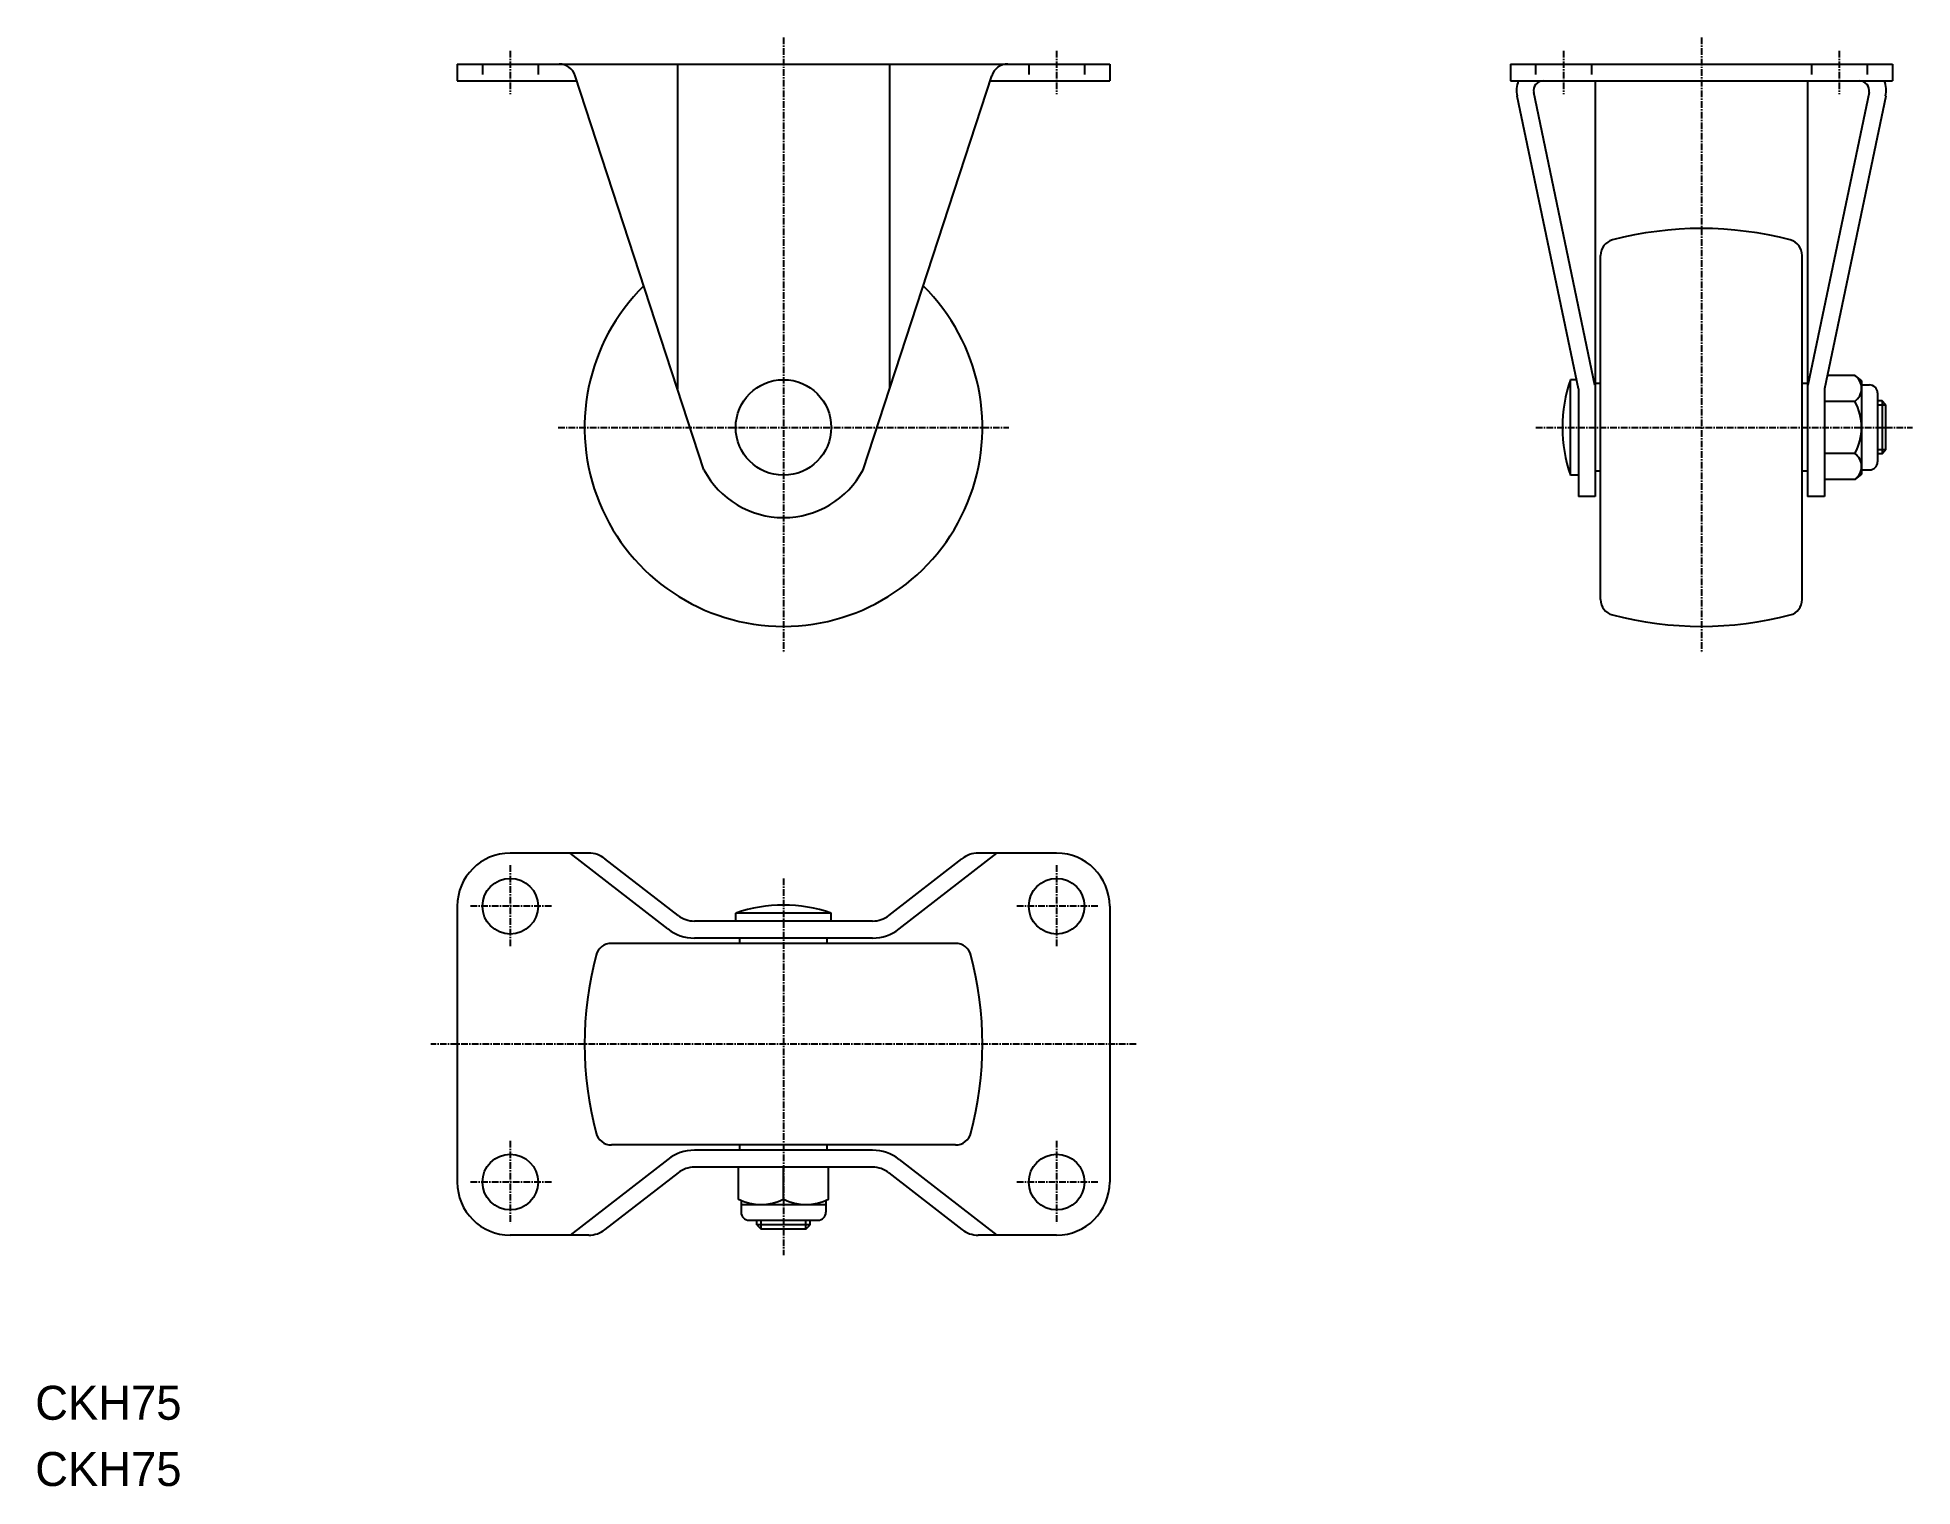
# Model space of a CAD drawing. Extents: x 0 to 354, y 0 to 273.
import ezdxf

# ---------------------------------------------------------------- set-up
doc = ezdxf.new("R2010")
doc.units = 0
doc.linetypes.add('CENTER', pattern=[2, 1.25, -0.25, 0.25, -0.25])
doc.linetypes.add('DASHED', pattern=[3.5, 2, -1.5])
doc.layers.get('0').update_dxf_attribs({"linetype": 'CONTINUOUS'})
doc.layers.add('CENTER', color=1, linetype='CENTER')

msp = doc.modelspace()

# ---------------------------------------------------------------- linework, layer by layer
at = {"color": 7, "linetype": 'CONTINUOUS'}
for p, q in [((79.57, 268.04), (202.57, 268.04)), ((79.57, 268.04), (79.57, 264.84)), ((126.07, 191.54), (101.79, 265.83)), ((110.32, 268.04), (110.32, 268.04)), ((121.07, 268.04), (121.07, 206.84)), ((156.07, 191.54), (180.35, 265.83)), ((161.07, 268.04), (161.07, 206.84)), ((202.57, 268.04), (202.57, 264.84)), ((278.12, 268.04), (350.12, 268.04)), ((278.12, 268.04), (278.12, 264.84)), ((350.12, 268.04), (350.12, 264.84)), ((79.57, 264.84), (102.11, 264.84)), ((180.02, 264.84), (202.57, 264.84)), ((278.12, 264.84), (350.12, 264.84)), ((290.92, 206.84), (279.38, 262.01)), ((294.05, 207.49), (282.51, 262.67)), ((294.12, 264.84), (294.12, 186.54)), ((334.12, 264.84), (334.12, 186.54)), ((345.72, 262.67), (334.18, 207.49)), ((348.86, 262.01), (337.32, 206.84)), ((295.12, 167.1), (295.12, 231.97)), ((333.12, 167.1), (333.12, 231.97)), ((343.03, 209.35), (337.84, 209.35)), ((343.03, 209.35), (344.32, 208.35)), ((289.42, 190.54), (289.42, 208.54)), ((290.56, 208.54), (289.42, 208.54)), ((290.92, 206.84), (290.92, 186.54)), ((295.12, 207.79), (294.12, 207.79)), ((334.12, 207.79), (333.12, 207.79)), ((337.32, 206.84), (337.32, 186.54)), ((344.25, 207.54), (345.82, 207.54)), ((344.32, 208.35), (344.32, 190.72)), ((347.32, 206.04), (347.32, 193.04)), ((343.03, 204.44), (337.32, 204.44)), ((348.17, 204.54), (347.32, 204.54)), ((348.17, 204.54), (348.17, 194.54)), ((348.92, 203.79), (348.17, 204.54)), ((348.92, 195.29), (348.92, 203.79)), ((343.03, 194.63), (337.32, 194.63)), ((348.17, 194.54), (347.32, 194.54)), ((348.17, 194.54), (348.92, 195.29)), ((295.12, 191.29), (294.12, 191.29)), ((334.12, 191.29), (333.12, 191.29)), ((344.25, 191.54), (345.82, 191.54)), ((290.92, 190.54), (289.42, 190.54)), ((343.03, 189.72), (337.32, 189.72)), ((344.32, 190.72), (343.03, 189.72)), ((343.03, 189.72), (343.29, 189.92)), ((294.12, 186.54), (290.92, 186.54)), ((337.32, 186.54), (334.12, 186.54)), ((104.36, 119.29), (89.57, 119.29)), ((119.25, 105.01), (100.85, 119.29)), ((121.21, 107.54), (107.42, 118.24)), ((160.92, 107.54), (174.71, 118.24)), ((162.88, 105.01), (181.29, 119.29)), ((192.57, 119.29), (177.78, 119.29)), ((79.57, 109.29), (79.57, 57.29)), ((157.86, 106.49), (124.28, 106.49)), ((150.07, 107.99), (132.07, 107.99)), ((132.07, 106.49), (132.07, 107.99)), ((150.07, 106.49), (150.07, 107.99)), ((202.57, 109.29), (202.57, 57.29)), ((157.86, 103.29), (124.28, 103.29)), ((132.82, 102.29), (132.82, 103.29)), ((149.32, 102.29), (149.32, 103.29)), ((173.5, 102.29), (108.63, 102.29)), ((173.5, 64.29), (108.63, 64.29)), ((132.82, 63.29), (132.82, 64.29)), ((149.32, 63.29), (149.32, 64.29)), ((119.25, 61.56), (100.85, 47.29)), ((157.86, 63.29), (124.28, 63.29)), ((162.88, 61.56), (181.29, 47.29)), ((121.21, 59.04), (107.42, 48.34)), ((157.86, 60.09), (124.28, 60.09)), ((132.57, 54.03), (132.57, 60.09)), ((141.07, 54.03), (141.07, 60.09)), ((149.57, 54.03), (149.57, 60.09)), ((160.92, 59.04), (174.71, 48.34)), ((133.07, 53.82), (133.07, 51.59)), ((133.07, 53.09), (149.07, 53.09)), ((149.07, 53.82), (149.07, 51.59)), ((134.57, 50.09), (147.57, 50.09)), ((136.07, 49.24), (136.07, 50.09)), ((146.07, 49.24), (146.07, 50.09)), ((104.36, 47.29), (89.57, 47.29)), ((146.07, 49.24), (136.07, 49.24)), ((136.07, 49.24), (136.82, 48.49)), ((136.82, 48.49), (145.32, 48.49)), ((145.32, 48.49), (146.07, 49.24)), ((192.57, 47.29), (177.78, 47.29))]:
    msp.add_line(p, q, dxfattribs=at)
at = {"color": 3, "linetype": 'DASHED'}
for p, q in [((84.32, 268.04), (84.32, 264.84)), ((94.82, 268.04), (94.82, 264.84)), ((187.32, 268.04), (187.32, 264.84)), ((197.82, 268.04), (197.82, 264.84)), ((282.87, 268.04), (282.87, 264.84)), ((293.37, 268.04), (293.37, 264.84)), ((334.87, 268.04), (334.87, 264.84)), ((345.37, 268.04), (345.37, 264.84))]:
    msp.add_line(p, q, dxfattribs=at)
msp.add_line((141.07, 268.04), (141.07, 268.04))
at = {"color": 3, "linetype": 'CONTINUOUS'}
for p, q in [((348.92, 203.74), (347.32, 203.74)), ((348.92, 195.34), (347.32, 195.34)), ((136.87, 48.49), (136.87, 50.09)), ((145.27, 48.49), (145.27, 50.09))]:
    msp.add_line(p, q, dxfattribs=at)
at = {"color": 7, "linetype": 'CONTINUOUS'}
for centre, radius in [((141.07, 199.54), 9), ((89.57, 109.29), 5.25), ((192.57, 109.29), 5.25), ((89.57, 57.29), 5.25), ((192.57, 57.29), 5.25)]:
    msp.add_circle(centre, radius, dxfattribs=at)
for centre, radius, start, end in [((98.75, 264.84), 3.2, 18.0973, 90), ((284.27, 263.04), 5, 158.8998, 191.8131), ((284.27, 263.04), 1.8, 90, 191.8131), ((343.96, 263.04), 1.8, 348.1869, 90), ((343.96, 263.04), 5, 348.1869, 21.1002), ((314.12, 170.99), 66.05, 75.2995, 104.7005), ((298.12, 231.97), 3, 104.7005, 180), ((330.12, 231.97), 3, 0, 75.2995), ((141.07, 199.54), 37.5, 134.6153, 45.3847), ((341.33, 206.9), 2.98, 304.7078, 55.2922), ((315.67, 199.54), 27.75, 161.0754, 198.9246), ((345.82, 206.04), 1.5, 0, 90), ((334.32, 199.53), 10, 330.6338, 29.4133), ((341.33, 192.18), 2.99, 304.8555, 55.1445), ((141.07, 199.54), 17, 208.0725, 331.9275), ((345.82, 193.04), 1.5, 270, 0), ((298.12, 167.1), 3, 180, 255.2995), ((330.12, 167.1), 3, 284.7005, 0), ((314.12, 228.09), 66.05, 255.2995, 284.7005), ((89.57, 109.29), 10, 90, 180), ((104.36, 114.29), 5, 52.1972, 90), ((177.78, 114.29), 5, 90, 127.8028), ((192.57, 109.29), 10, 0, 90), ((124.28, 111.49), 5, 232.1972, 270), ((141.07, 81.74), 27.75, 71.0754, 108.9246), ((157.86, 111.49), 5, 270, 307.8028), ((124.28, 111.49), 8.2, 232.1972, 270), ((157.86, 111.49), 8.2, 270, 307.8028), ((169.62, 83.29), 66.05, 165.2995, 194.7005), ((108.63, 99.29), 3, 90, 165.2995), ((173.5, 99.29), 3, 14.7005, 90), ((112.52, 83.29), 66.05, 345.2995, 14.7005), ((108.63, 67.29), 3, 194.7005, 270), ((173.5, 67.29), 3, 270, 345.2995), ((124.28, 55.09), 8.2, 90, 127.8028), ((157.86, 55.09), 8.2, 52.1972, 90), ((89.57, 57.29), 10, 180, 270), ((124.28, 55.09), 5, 90, 127.8028), ((157.86, 55.09), 5, 52.1972, 90), ((192.57, 57.29), 10, 270, 0), ((136.82, 63.09), 10, 244.8493, 295.1507), ((145.32, 63.09), 10, 244.8493, 295.1507), ((134.57, 51.59), 1.5, 180, 270), ((147.57, 51.59), 1.5, 270, 360), ((104.36, 52.29), 5, 270, 307.8028), ((177.78, 52.29), 5, 232.1972, 270)]:
    msp.add_arc(centre, radius, start, end, dxfattribs=at)
msp.add_arc((183.39, 264.84), 3.2, 90, 161.9027)
at = {"layer": 'CENTER', "color": 1, "linetype": 'CENTER'}
for p, q in [((141.07, 273.04), (141.07, 157.04)), ((314.12, 273.04), (314.12, 157.04)), ((89.57, 270.54), (89.57, 262.34)), ((192.57, 270.54), (192.57, 262.34)), ((288.12, 270.54), (288.12, 262.34)), ((340.12, 270.54), (340.12, 262.34)), ((98.57, 199.54), (183.57, 199.54)), ((282.92, 199.54), (353.92, 199.54)), ((89.57, 117.04), (89.57, 101.54)), ((192.57, 117.04), (192.57, 101.54)), ((141.07, 114.49), (141.07, 43.49)), ((97.32, 109.29), (81.82, 109.29)), ((200.32, 109.29), (184.82, 109.29)), ((207.57, 83.29), (74.57, 83.29)), ((89.57, 65.04), (89.57, 49.54)), ((192.57, 65.04), (192.57, 49.54)), ((97.32, 57.29), (81.82, 57.29)), ((200.32, 57.29), (184.82, 57.29))]:
    msp.add_line(p, q, dxfattribs=at)

# ---------------------------------------------------------------- texts
for p in [(0, 12.49), (0, 0)]:
    msp.add_text('CKH75', height=6.4).set_placement(p)

doc.saveas('drawing.dxf')
